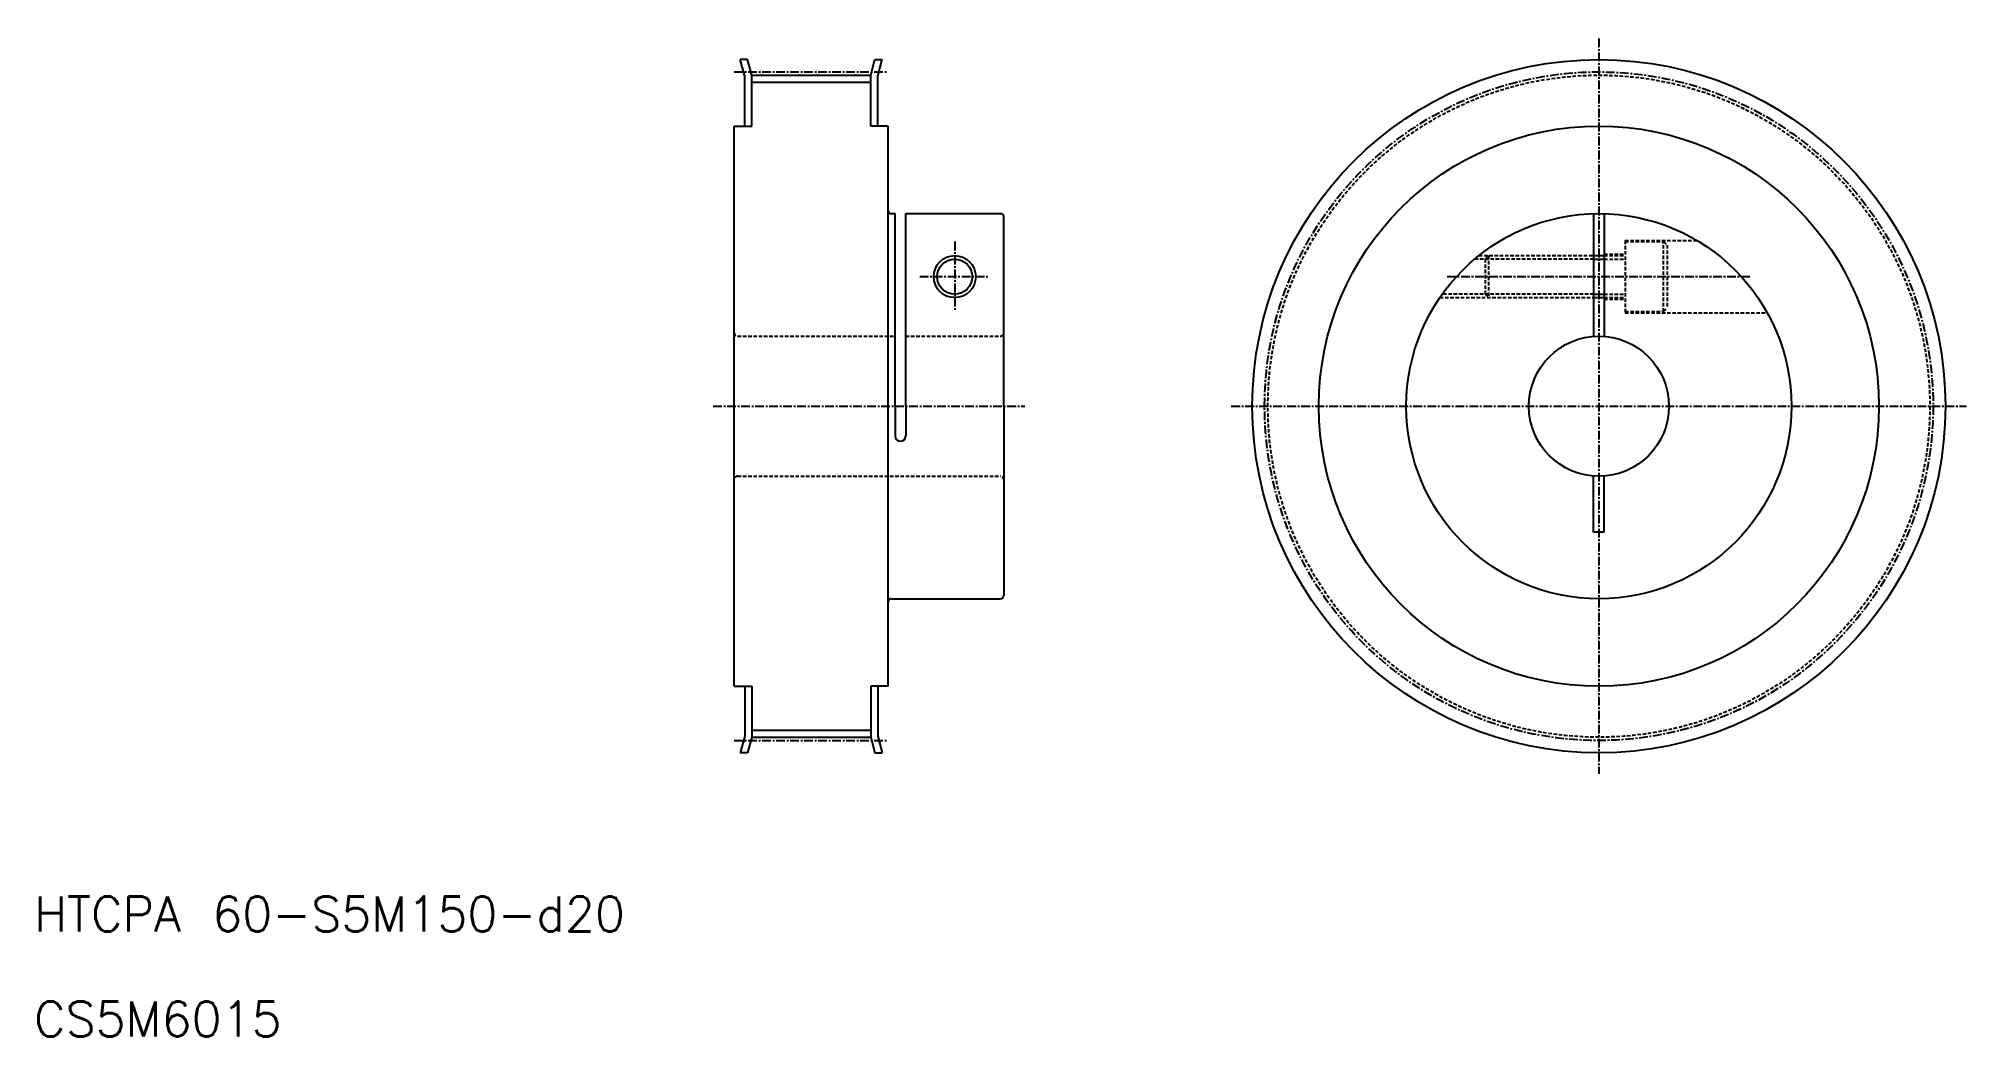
# Model space of a CAD drawing. Extents: x 11 to 286, y 10 to 152.
import ezdxf

# ---------------------------------------------------------------- set-up
doc = ezdxf.new("R2010")
doc.units = 0
doc.linetypes.add('CENTER', pattern=[2, 1.25, -0.25, 0.25, -0.25])
doc.linetypes.add('DASHED', pattern=[0.75, 0.5, -0.25])
doc.layers.get('0').update_dxf_attribs({"linetype": 'CONTINUOUS'})
doc.layers.add('CENTER', color=1, linetype='CENTER')
doc.styles.get("Standard").update_dxf_attribs({"font": 'txt.shx'})

msp = doc.modelspace()

# ---------------------------------------------------------------- linework, layer by layer
at = {"color": 7, "linetype": 'CONTINUOUS'}
for p, q in [((111.5, 147.13), (110.87, 149.5)), ((111.9, 149.5), (110.87, 149.5)), ((112.5, 147.26), (111.9, 149.5)), ((129.5, 147.26), (130.1, 149.5)), ((130.1, 149.5), (131.13, 149.5)), ((130.5, 147.13), (131.13, 149.5)), ((111.5, 140), (111.5, 147.13)), ((112.5, 147.26), (129.5, 147.26)), ((112.5, 140), (112.5, 147.26)), ((112.5, 146.26), (129.5, 146.26)), ((129.5, 140), (129.5, 147.26)), ((130.5, 140), (130.5, 147.13)), ((110, 60), (110, 140)), ((110, 140), (112.5, 140)), ((132, 140), (129.5, 140)), ((132, 60), (132, 140)), ((132.41, 127.5), (133, 127.5)), ((133, 100), (133, 127.5)), ((134.5, 127.5), (148.09, 127.5)), ((134.5, 100), (134.5, 127.5)), ((148.5, 100), (148.5, 127.09)), ((232.75, 127.5), (232.75, 109.99)), ((234.25, 127.5), (234.25, 109.99)), ((232.75, 121.5), (234.25, 121.5)), ((232.75, 115.5), (234.25, 115.5)), ((133, 100), (133, 95.75)), ((134.5, 100), (134.5, 95.75)), ((148.5, 100), (148.5, 73)), ((232.75, 82), (232.75, 90.03)), ((234.25, 82), (234.25, 90.03)), ((234.25, 82), (232.75, 82)), ((132.41, 72.5), (148, 72.5)), ((110, 60), (112.5, 60)), ((111.5, 60), (111.5, 52.87)), ((112.5, 60), (112.5, 52.74)), ((129.5, 60), (129.5, 52.74)), ((132, 60), (129.5, 60)), ((130.5, 60), (130.5, 52.87)), ((111.5, 52.87), (110.87, 50.5)), ((112.5, 52.74), (111.9, 50.5)), ((112.5, 53.74), (129.5, 53.74)), ((112.5, 52.74), (129.5, 52.74)), ((129.5, 52.74), (130.1, 50.5)), ((130.5, 52.87), (131.13, 50.5)), ((111.9, 50.5), (110.87, 50.5)), ((130.1, 50.5), (131.13, 50.5))]:
    msp.add_line(p, q, dxfattribs=at)
at = {"color": 3, "linetype": 'DASHED'}
for p, q in [((216.35, 121.5), (232.75, 121.5)), ((217.25, 121), (217.75, 121.5)), ((217.75, 121.5), (217.75, 115.5)), ((234.25, 121.7), (237.25, 121.7)), ((234.25, 121.5), (237.25, 121.5)), ((237.25, 123.65), (247.53, 123.65)), ((237.25, 123.65), (237.25, 113.35)), ((237.25, 123.5), (242.75, 123.5)), ((242.75, 113.5), (242.75, 123.5)), ((242.75, 123.5), (243.25, 123)), ((243.25, 123), (243.25, 114)), ((232.75, 121), (215.74, 121)), ((217.25, 121), (217.25, 116)), ((234.25, 121), (237.25, 121)), ((232.75, 116), (211.13, 116)), ((217.25, 116), (217.75, 115.5)), ((234.25, 116), (237.25, 116)), ((210.78, 115.5), (232.75, 115.5)), ((234.25, 115.5), (237.25, 115.5)), ((234.25, 115.3), (237.25, 115.3)), ((237.25, 113.5), (242.75, 113.5)), ((237.25, 113.35), (257.54, 113.35)), ((242.75, 113.5), (243.25, 114)), ((110.5, 110), (133, 110)), ((134.5, 110), (148, 110)), ((110.5, 90), (148, 90))]:
    msp.add_line(p, q, dxfattribs=at)
at = {"color": 3, "linetype": 'CONTINUOUS'}
for p, q in [((232.75, 121), (234.25, 121)), ((232.75, 116), (234.25, 116))]:
    msp.add_line(p, q, dxfattribs=at)
at = {"color": 7, "linetype": 'CONTINUOUS'}
for centre, radius in [((233.5, 100), 49.5), ((233.5, 100), 40), ((233.5, 100), 27.5), ((141.5, 118.5), 2.5), ((233.5, 100), 10)]:
    msp.add_circle(centre, radius, dxfattribs=at)
at = {"color": 3, "linetype": 'DASHED'}
msp.add_circle((233.5, 100), 47.27, dxfattribs=at)
at = {"color": 3, "linetype": 'CONTINUOUS'}
msp.add_circle((141.5, 118.5), 3, dxfattribs=at)
at = {"color": 7, "linetype": 'CONTINUOUS'}
for centre, radius, start, end in [((132.41, 127.91), 0.41, 180, 270), ((148.09, 127.09), 0.41, 0, 90), ((133.75, 95.75), 0.75, 180, 0), ((132.41, 72.09), 0.41, 90, 180), ((148, 73), 0.5, 270, 0)]:
    msp.add_arc(centre, radius, start, end, dxfattribs=at)
at = {"color": 3, "linetype": 'DASHED'}
for centre, start, end in [((110.5, 110.5), 180, 270), ((148, 110.5), 270, 0), ((110.5, 89.5), 90, 180), ((148, 89.5), 0, 90)]:
    msp.add_arc(centre, 0.5, start, end, dxfattribs=at)
at = {"layer": 'CENTER', "color": 1, "linetype": 'CENTER'}
for p, q in [((233.5, 152.5), (233.5, 47.5)), ((110, 147.75), (132, 147.75)), ((141.5, 123.5), (141.5, 113.5)), ((136.5, 118.5), (146.5, 118.5)), ((211.82, 118.5), (255.18, 118.5)), ((107, 100), (151.5, 100)), ((181, 100), (286, 100)), ((110, 52.25), (132, 52.25))]:
    msp.add_line(p, q, dxfattribs=at)
msp.add_circle((233.5, 100), 47.74, dxfattribs=at)

# ---------------------------------------------------------------- texts
at = {"color": 7, "linetype": 'CONTINUOUS'}
for s, p in [('HTCPA 60-S5M150-d20', (10, 25)), ('CS5M6015', (10, 10))]:
    msp.add_text(s, height=5, dxfattribs=at).set_placement(p)

doc.saveas('drawing.dxf')
